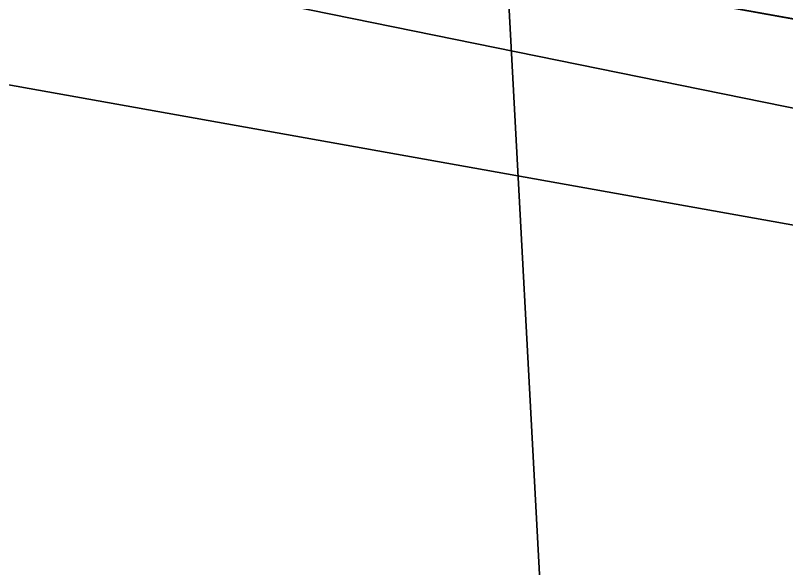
# Model space of a CAD drawing. Header units: metres. Extents: x 503497 to 504361, y 6966567 to 6966857.
# Drawn here: x 504128.2627 to 504128.4676, y 6966712.8139 to 6966712.9609 of the extents above; entities that cross this region are included whole.
import ezdxf

# ---------------------------------------------------------------- set-up
doc = ezdxf.new("R2010")
doc.units = ezdxf.units.M

msp = doc.modelspace()

# ---------------------------------------------------------------- linework, layer by layer
at = {"layer": 'SHADOW_APPROVED_20260111T072000'}
for points in [[(504139.8525, 6966710.4238), (504143.9181, 6966709.7896), (504064.2737, 6966726.0116), (504060.2081, 6966726.6458), (504139.8525, 6966710.4238)], [(504143.9181, 6966709.7896), (504143.738, 6966708.6351), (504064.0936, 6966724.8571), (504064.2737, 6966726.0116), (504143.9181, 6966709.7896)]]:
    msp.add_lwpolyline(points, close=True, dxfattribs=at)
at = {"layer": 'SHADOW_APPROVED_20260122T071500'}
for points in [[(504167.8718, 6966707.8869), (504167.5638, 6966705.9126), (504084.9973, 6966720.6807), (504085.3053, 6966722.655), (504167.8718, 6966707.8869)], [(504167.5638, 6966705.9126), (504170.7929, 6966705.4089), (504088.2264, 6966720.177), (504084.9973, 6966720.6807), (504167.5638, 6966705.9126)]]:
    msp.add_lwpolyline(points, close=True, dxfattribs=at)
at = {"layer": 'SHADOW_APPROVED_20260621T120000'}
for points in [[(504127.8093, 6966710.1258), (504128.3574, 6966713.6393), (504130.9784, 6966664.9665), (504130.4303, 6966661.453), (504127.8093, 6966710.1258)], [(504128.3574, 6966713.6393), (504140.8554, 6966711.6898), (504143.4764, 6966663.017), (504130.9784, 6966664.9665), (504128.3574, 6966713.6393)]]:
    msp.add_lwpolyline(points, close=True, dxfattribs=at)
at = {"layer": 'SHADOW_APPROVED_20261122T065200'}
for points in [[(504167.8718, 6966707.8869), (504167.5638, 6966705.9126), (504087.3997, 6966720.3634), (504087.7077, 6966722.3377), (504167.8718, 6966707.8869)], [(504167.5638, 6966705.9126), (504170.7929, 6966705.4089), (504090.6288, 6966719.8597), (504087.3997, 6966720.3634), (504167.5638, 6966705.9126)]]:
    msp.add_lwpolyline(points, close=True, dxfattribs=at)
at = {"layer": 'SHADOW_COMPARATOR_RL48_20260122T071500'}
for points in [[(504167.8718, 6966707.8869), (504167.5638, 6966705.9126), (504116.0797, 6966715.1212), (504116.3877, 6966717.0955), (504167.8718, 6966707.8869)], [(504167.5638, 6966705.9126), (504170.7929, 6966705.4089), (504119.3088, 6966714.6175), (504116.0797, 6966715.1212), (504167.5638, 6966705.9126)]]:
    msp.add_lwpolyline(points, close=True, dxfattribs=at)
at = {"layer": 'SHADOW_COMPARATOR_RL48_20260621T120000'}
for points in [[(504127.8093, 6966710.1258), (504128.3574, 6966713.6393), (504129.9917, 6966683.2895), (504129.4436, 6966679.776), (504127.8093, 6966710.1258)], [(504128.3574, 6966713.6393), (504140.8554, 6966711.6898), (504142.4897, 6966681.34), (504129.9917, 6966683.2895), (504128.3574, 6966713.6393)]]:
    msp.add_lwpolyline(points, close=True, dxfattribs=at)
at = {"layer": 'SHADOW_COMPARATOR_RL48_20261122T065200'}
for points in [[(504167.8718, 6966707.8869), (504167.5638, 6966705.9126), (504117.5777, 6966714.9233), (504117.8857, 6966716.8976), (504167.8718, 6966707.8869)], [(504167.5638, 6966705.9126), (504170.7929, 6966705.4089), (504120.8068, 6966714.4196), (504117.5777, 6966714.9233), (504167.5638, 6966705.9126)]]:
    msp.add_lwpolyline(points, close=True, dxfattribs=at)

doc.saveas('drawing.dxf')
